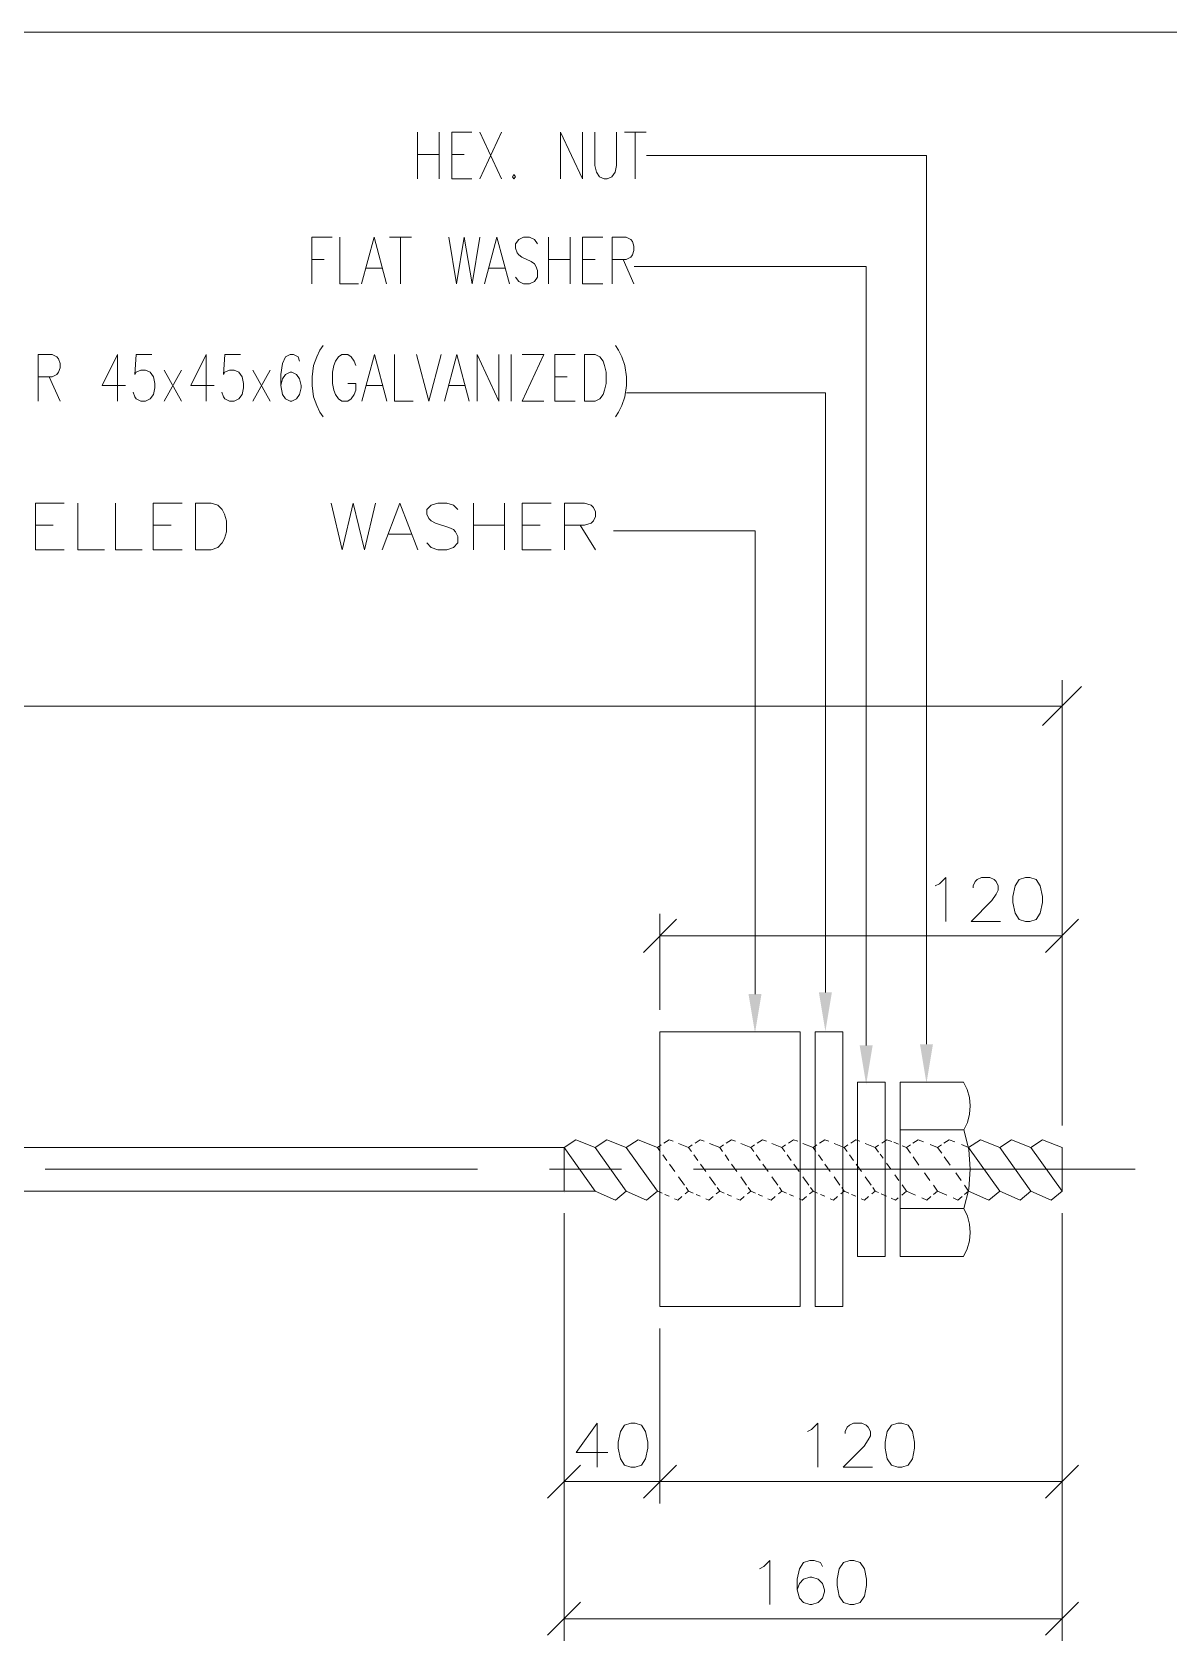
# Model space of a CAD drawing. Header units: millimetres. Extents: x 2 to 579, y 1 to 405.
# Drawn here: x 269.1 to 308.6, y 152.4 to 208.2 of the extents above; entities that cross this region are included whole.
import ezdxf

# ---------------------------------------------------------------- set-up
doc = ezdxf.new("R2010")
doc.units = ezdxf.units.MM
doc.linetypes.add('XKITLINE00', pattern=[0])
doc.layers.add('GraphicObject', color=6, linetype='Continuous', lineweight=0)
doc.layers.add('LinkedObject', color=7, linetype='Continuous', lineweight=0)

# ---------------------------------------------------------------- blocks, each defined once
blk = doc.blocks.new('*A3')
at = {"layer": 'GraphicObject', "color": 3, "linetype": 'XKITLINE00', "lineweight": 0}
blk.add_line((310.428, 208.192), (175.868, 208.192), dxfattribs=at)
blk = doc.blocks.new('*A4')
at = {"layer": 'LinkedObject'}
for points in [[(294.415, 174.805), (294.19, 173.455), (293.965, 174.805)], [(296.857, 174.866), (296.632, 173.516), (296.407, 174.866)], [(298.272, 173.026), (298.047, 171.676), (297.822, 173.026)], [(300.365, 173.066), (300.14, 171.716), (299.915, 173.066)]]:
    blk.add_hatch(color=1, dxfattribs=at).paths.add_polyline_path(points, flags=17)
at = {"layer": 'LinkedObject', "color": 2, "linetype": 'XKITLINE00', "lineweight": 0}
for p, q in [((282.477, 204.718), (282.477, 203.098)), ((283.233, 204.718), (283.233, 203.098)), ((283.665, 203.098), (283.665, 204.718)), ((283.665, 204.718), (284.367, 204.718)), ((285.393, 204.718), (284.637, 203.098)), ((284.637, 204.718), (285.393, 203.098)), ((287.445, 203.098), (287.445, 204.718)), ((287.445, 204.718), (288.201, 203.098)), ((288.201, 203.098), (288.201, 204.718)), ((288.633, 204.718), (288.633, 203.561)), ((289.389, 203.561), (289.389, 204.718)), ((289.659, 204.718), (290.415, 204.718)), ((290.037, 204.718), (290.037, 203.098)), ((282.477, 203.946), (283.233, 203.946)), ((283.665, 203.946), (284.097, 203.946)), ((285.825, 203.252), (285.771, 203.175)), ((285.879, 203.175), (285.825, 203.252)), ((288.633, 203.561), (288.687, 203.329)), ((288.687, 203.329), (288.795, 203.175)), ((289.227, 203.175), (289.335, 203.329)), ((289.335, 203.329), (289.389, 203.561)), ((284.367, 203.098), (283.665, 203.098)), ((285.771, 203.175), (285.825, 203.098)), ((285.825, 203.098), (285.879, 203.175)), ((288.795, 203.175), (288.957, 203.098)), ((288.957, 203.098), (289.065, 203.098)), ((289.065, 203.098), (289.227, 203.175)), ((278.81, 199.456), (278.81, 201.076)), ((278.81, 201.076), (279.512, 201.076)), ((279.782, 201.076), (279.782, 199.456)), ((280.538, 199.456), (280.97, 201.076)), ((280.97, 201.076), (281.402, 199.456)), ((281.51, 201.076), (282.266, 201.076)), ((281.888, 201.076), (281.888, 199.456)), ((283.562, 201.076), (283.832, 199.456)), ((283.832, 199.456), (284.102, 201.076)), ((284.102, 201.076), (284.372, 199.456)), ((284.372, 199.456), (284.642, 201.076)), ((284.804, 199.456), (285.236, 201.076)), ((285.236, 201.076), (285.668, 199.456)), ((285.884, 200.845), (285.992, 200.999)), ((285.992, 200.999), (286.154, 201.076)), ((286.154, 201.076), (286.37, 201.076)), ((286.37, 201.076), (286.532, 200.999)), ((286.532, 200.999), (286.64, 200.845)), ((287.018, 201.076), (287.018, 199.456)), ((287.774, 201.076), (287.774, 199.456)), ((288.206, 199.456), (288.206, 201.076)), ((288.206, 201.076), (288.908, 201.076)), ((289.232, 199.456), (289.232, 201.076)), ((289.232, 201.076), (289.718, 201.076)), ((289.718, 201.076), (289.88, 200.999)), ((289.88, 200.999), (289.934, 200.922)), ((285.884, 200.691), (285.884, 200.845)), ((285.938, 200.536), (285.884, 200.691)), ((285.992, 200.459), (285.938, 200.536)), ((286.1, 200.382), (285.992, 200.459)), ((289.934, 200.459), (289.88, 200.382)), ((289.934, 200.922), (289.988, 200.768)), ((289.988, 200.614), (289.934, 200.459)), ((289.988, 200.768), (289.988, 200.614)), ((278.81, 200.305), (279.242, 200.305)), ((280.7, 199.996), (281.24, 199.996)), ((284.966, 199.996), (285.506, 199.996)), ((286.424, 200.228), (286.1, 200.382)), ((286.532, 200.151), (286.424, 200.228)), ((286.586, 200.074), (286.532, 200.151)), ((286.64, 199.919), (286.586, 200.074)), ((286.64, 199.688), (286.64, 199.919)), ((287.018, 200.305), (287.774, 200.305)), ((288.206, 200.305), (288.638, 200.305)), ((289.718, 200.305), (289.232, 200.305)), ((289.61, 200.305), (289.988, 199.456)), ((289.88, 200.382), (289.718, 200.305)), ((279.782, 199.456), (280.43, 199.456)), ((285.884, 199.688), (285.992, 199.534)), ((285.992, 199.534), (286.154, 199.456)), ((286.154, 199.456), (286.37, 199.456)), ((286.37, 199.456), (286.532, 199.534)), ((286.532, 199.534), (286.64, 199.688)), ((288.908, 199.456), (288.206, 199.456)), ((278.982, 196.929), (279.09, 197.161)), ((279.09, 197.161), (279.198, 197.315)), ((289.458, 197.161), (289.35, 197.315)), ((289.566, 196.929), (289.458, 197.161)), ((269.316, 195.387), (269.316, 197.007)), ((269.316, 197.007), (269.802, 197.007)), ((269.802, 197.007), (269.964, 196.929)), ((269.964, 196.929), (270.018, 196.852)), ((270.018, 196.852), (270.072, 196.698)), ((270.072, 196.544), (270.018, 196.389)), ((270.072, 196.698), (270.072, 196.544)), ((272.07, 197.007), (271.53, 195.927)), ((272.07, 195.387), (272.07, 197.007)), ((272.664, 196.312), (272.718, 197.007)), ((272.718, 197.007), (273.258, 197.007)), ((275.148, 197.007), (274.608, 195.927)), ((275.148, 195.387), (275.148, 197.007)), ((275.742, 196.312), (275.796, 197.007)), ((275.796, 197.007), (276.336, 197.007)), ((277.794, 196.698), (277.74, 196.312)), ((277.902, 196.929), (277.794, 196.698)), ((278.064, 197.007), (277.902, 196.929)), ((278.172, 197.007), (278.064, 197.007)), ((278.334, 196.929), (278.172, 197.007)), ((278.388, 196.775), (278.334, 196.929)), ((278.82, 196.235), (278.874, 196.621)), ((278.874, 196.621), (278.982, 196.929)), ((279.576, 196.621), (279.522, 196.389)), ((279.63, 196.775), (279.576, 196.621)), ((279.738, 196.929), (279.63, 196.775)), ((279.846, 197.007), (279.738, 196.929)), ((280.062, 197.007), (279.846, 197.007)), ((280.17, 196.929), (280.062, 197.007)), ((280.278, 196.775), (280.17, 196.929)), ((280.332, 196.621), (280.278, 196.775)), ((280.548, 195.387), (280.98, 197.007)), ((280.98, 197.007), (281.412, 195.387)), ((281.682, 197.007), (281.682, 195.387)), ((282.438, 197.007), (282.87, 195.387)), ((282.87, 195.387), (283.302, 197.007)), ((283.41, 195.387), (283.842, 197.007)), ((283.842, 197.007), (284.274, 195.387)), ((284.544, 195.387), (284.544, 197.007)), ((284.544, 197.007), (285.3, 195.387)), ((285.3, 195.387), (285.3, 197.007)), ((285.732, 197.007), (285.732, 195.387)), ((286.11, 197.007), (286.866, 197.007)), ((286.866, 197.007), (286.11, 195.387)), ((287.244, 195.387), (287.244, 197.007)), ((287.244, 197.007), (287.946, 197.007)), ((288.27, 195.387), (288.27, 197.007)), ((288.27, 197.007), (288.648, 197.007)), ((288.648, 197.007), (288.81, 196.929)), ((288.81, 196.929), (288.918, 196.775)), ((288.918, 196.775), (288.972, 196.621)), ((288.972, 196.621), (289.026, 196.389)), ((289.674, 196.621), (289.566, 196.929)), ((289.728, 196.235), (289.674, 196.621)), ((269.802, 196.235), (269.316, 196.235)), ((269.694, 196.235), (270.072, 195.387)), ((269.964, 196.312), (269.802, 196.235)), ((270.018, 196.389), (269.964, 196.312)), ((272.718, 196.389), (272.664, 196.312)), ((272.88, 196.467), (272.718, 196.389)), ((273.042, 196.467), (272.88, 196.467)), ((273.204, 196.389), (273.042, 196.467)), ((273.312, 196.235), (273.204, 196.389)), ((273.366, 196.004), (273.312, 196.235)), ((273.366, 195.849), (273.366, 196.004)), ((274.284, 196.467), (273.69, 195.387)), ((273.69, 196.467), (274.284, 195.387)), ((275.796, 196.389), (275.742, 196.312)), ((275.958, 196.467), (275.796, 196.389)), ((276.12, 196.467), (275.958, 196.467)), ((276.282, 196.389), (276.12, 196.467)), ((276.39, 196.235), (276.282, 196.389)), ((276.444, 196.004), (276.39, 196.235)), ((276.444, 195.849), (276.444, 196.004)), ((277.362, 196.467), (276.768, 195.387)), ((276.768, 196.467), (277.362, 195.387)), ((277.74, 196.312), (277.74, 195.927)), ((277.794, 196.158), (277.74, 195.927)), ((277.902, 196.312), (277.794, 196.158)), ((278.064, 196.389), (277.902, 196.312)), ((278.118, 196.389), (278.064, 196.389)), ((278.28, 196.312), (278.118, 196.389)), ((278.388, 196.158), (278.28, 196.312)), ((278.442, 195.927), (278.388, 196.158)), ((278.82, 195.927), (278.82, 196.235)), ((279.522, 196.389), (279.522, 196.004)), ((279.522, 196.004), (279.576, 195.772)), ((280.332, 196.004), (280.062, 196.004)), ((280.332, 195.772), (280.332, 196.004)), ((287.244, 196.235), (287.676, 196.235)), ((289.026, 196.004), (288.972, 195.772)), ((289.026, 196.389), (289.026, 196.004)), ((289.728, 195.927), (289.728, 196.235)), ((271.53, 195.927), (272.34, 195.927)), ((272.61, 195.695), (272.664, 195.541)), ((272.664, 195.541), (272.718, 195.464)), ((272.718, 195.464), (272.88, 195.387)), ((273.042, 195.387), (273.204, 195.464)), ((273.204, 195.464), (273.312, 195.618)), ((273.312, 195.618), (273.366, 195.849)), ((274.608, 195.927), (275.418, 195.927)), ((275.688, 195.695), (275.742, 195.541)), ((275.742, 195.541), (275.796, 195.464)), ((275.796, 195.464), (275.958, 195.387)), ((276.12, 195.387), (276.282, 195.464)), ((276.282, 195.464), (276.39, 195.618)), ((276.39, 195.618), (276.444, 195.849)), ((277.74, 195.927), (277.794, 195.618)), ((277.794, 195.618), (277.902, 195.464)), ((277.902, 195.464), (278.064, 195.387)), ((278.118, 195.387), (278.28, 195.464)), ((278.28, 195.464), (278.388, 195.618)), ((278.388, 195.618), (278.442, 195.849)), ((278.442, 195.849), (278.442, 195.927)), ((278.874, 195.541), (278.82, 195.927)), ((278.982, 195.232), (278.874, 195.541)), ((279.576, 195.772), (279.63, 195.618)), ((279.63, 195.618), (279.738, 195.464)), ((279.738, 195.464), (279.846, 195.387)), ((280.062, 195.387), (280.17, 195.464)), ((280.17, 195.464), (280.278, 195.618)), ((280.278, 195.618), (280.332, 195.772)), ((280.71, 195.927), (281.25, 195.927)), ((283.572, 195.927), (284.112, 195.927)), ((288.81, 195.464), (288.648, 195.387)), ((288.918, 195.618), (288.81, 195.464)), ((288.972, 195.772), (288.918, 195.618)), ((289.566, 195.232), (289.674, 195.541)), ((289.674, 195.541), (289.728, 195.927)), ((272.88, 195.387), (273.042, 195.387)), ((275.958, 195.387), (276.12, 195.387)), ((278.064, 195.387), (278.118, 195.387)), ((279.09, 195.001), (278.982, 195.232)), ((279.198, 194.847), (279.09, 195.001)), ((279.846, 195.387), (280.062, 195.387)), ((281.682, 195.387), (282.33, 195.387)), ((286.11, 195.387), (286.866, 195.387)), ((287.946, 195.387), (287.244, 195.387)), ((288.648, 195.387), (288.27, 195.387)), ((289.35, 194.847), (289.458, 195.001)), ((289.458, 195.001), (289.566, 195.232)), ((269.218, 190.231), (269.218, 191.851)), ((269.218, 191.851), (270.221, 191.851)), ((270.684, 191.851), (270.684, 190.231)), ((271.996, 191.851), (271.996, 190.231)), ((273.307, 190.231), (273.307, 191.851)), ((273.307, 191.851), (274.31, 191.851)), ((274.773, 190.231), (274.773, 191.851)), ((274.773, 191.851), (275.313, 191.851)), ((275.313, 191.851), (275.544, 191.774)), ((275.544, 191.774), (275.698, 191.62)), ((275.698, 191.62), (275.776, 191.466)), ((279.478, 191.851), (279.864, 190.231)), ((279.864, 190.231), (280.25, 191.851)), ((280.25, 191.851), (280.636, 190.231)), ((280.636, 190.231), (281.021, 191.851)), ((281.253, 190.231), (281.87, 191.851)), ((281.87, 191.851), (282.487, 190.231)), ((282.796, 191.62), (282.95, 191.774)), ((282.796, 191.466), (282.796, 191.62)), ((282.95, 191.774), (283.181, 191.851)), ((283.181, 191.851), (283.49, 191.851)), ((283.49, 191.851), (283.721, 191.774)), ((283.721, 191.774), (283.876, 191.62)), ((284.416, 191.851), (284.416, 190.231)), ((285.496, 191.851), (285.496, 190.231)), ((286.113, 190.231), (286.113, 191.851)), ((286.113, 191.851), (287.116, 191.851)), ((287.578, 190.231), (287.578, 191.851)), ((287.578, 191.851), (288.273, 191.851)), ((288.273, 191.851), (288.504, 191.774)), ((288.504, 191.774), (288.581, 191.697)), ((288.581, 191.697), (288.658, 191.543)), ((288.658, 191.543), (288.658, 191.388)), ((269.218, 191.08), (269.836, 191.08)), ((273.307, 191.08), (273.924, 191.08)), ((275.776, 191.466), (275.853, 191.234)), ((275.853, 191.234), (275.853, 190.848)), ((282.873, 191.311), (282.796, 191.466)), ((282.95, 191.234), (282.873, 191.311)), ((283.104, 191.157), (282.95, 191.234)), ((283.567, 191.003), (283.104, 191.157)), ((283.721, 190.926), (283.567, 191.003)), ((284.416, 191.08), (285.496, 191.08)), ((286.113, 191.08), (286.73, 191.08)), ((288.273, 191.08), (287.578, 191.08)), ((288.118, 191.08), (288.658, 190.231)), ((288.504, 191.157), (288.273, 191.08)), ((288.581, 191.234), (288.504, 191.157)), ((288.658, 191.388), (288.581, 191.234)), ((275.698, 190.463), (275.544, 190.308)), ((275.776, 190.617), (275.698, 190.463)), ((275.853, 190.848), (275.776, 190.617)), ((281.484, 190.771), (282.256, 190.771)), ((282.796, 190.463), (282.95, 190.308)), ((283.798, 190.848), (283.721, 190.926)), ((283.721, 190.308), (283.876, 190.463)), ((283.876, 190.694), (283.798, 190.848)), ((283.876, 190.463), (283.876, 190.694)), ((270.221, 190.231), (269.218, 190.231)), ((270.684, 190.231), (271.61, 190.231)), ((271.996, 190.231), (272.921, 190.231)), ((274.31, 190.231), (273.307, 190.231)), ((275.313, 190.231), (274.773, 190.231)), ((275.544, 190.308), (275.313, 190.231)), ((282.95, 190.308), (283.181, 190.231)), ((283.181, 190.231), (283.49, 190.231)), ((283.49, 190.231), (283.721, 190.308)), ((287.116, 190.231), (286.113, 190.231))]:
    blk.add_line(p, q, dxfattribs=at)
at = {"layer": 'LinkedObject', "color": 1, "linetype": 'XKITLINE00', "lineweight": 0}
for p, q in [((300.14, 203.908), (290.419, 203.908)), ((300.14, 173.066), (300.14, 203.908)), ((298.047, 200.059), (289.992, 200.059)), ((298.047, 173.026), (298.047, 200.059)), ((296.632, 195.676), (289.732, 195.676)), ((296.632, 174.866), (296.632, 195.676)), ((294.19, 190.888), (289.284, 190.888)), ((294.19, 174.805), (294.19, 190.888)), ((304.169, 184.128), (305.519, 185.478)), ((304.844, 170.386), (304.844, 185.703)), ((304.844, 184.803), (182.369, 184.803)), ((290.89, 174.259), (290.89, 177.594)), ((304.844, 170.251), (304.844, 177.594)), ((291.464, 177.402), (290.316, 176.255)), ((304.27, 176.255), (305.418, 177.402)), ((290.89, 176.829), (304.844, 176.829)), ((287.564, 167.207), (287.564, 152.362)), ((287.564, 167.164), (287.564, 157.125)), ((304.844, 167.207), (304.844, 152.362)), ((304.844, 166.127), (304.844, 157.125)), ((290.89, 163.2), (290.89, 157.125)), ((290.89, 162.068), (290.89, 157.125)), ((288.138, 158.464), (286.99, 157.316)), ((290.316, 157.316), (291.464, 158.464)), ((291.464, 158.464), (290.316, 157.316)), ((304.27, 157.316), (305.418, 158.464)), ((287.564, 157.89), (290.89, 157.89)), ((290.89, 157.89), (304.844, 157.89)), ((288.138, 153.701), (286.99, 152.553)), ((304.27, 152.553), (305.418, 153.701)), ((304.844, 153.127), (287.564, 153.127))]:
    blk.add_line(p, q, dxfattribs=at)
at = {"layer": 'LinkedObject', "color": 7, "linetype": 'XKITLINE00', "lineweight": 0}
for p, q in [((300.593, 178.637), (300.812, 178.856)), ((300.812, 178.856), (300.812, 177.326)), ((301.759, 178.564), (301.832, 178.71)), ((301.832, 178.71), (301.904, 178.783)), ((301.904, 178.783), (302.05, 178.856)), ((302.05, 178.856), (302.342, 178.856)), ((302.342, 178.856), (302.487, 178.783)), ((302.487, 178.783), (302.56, 178.71)), ((302.56, 178.71), (302.633, 178.564)), ((303.362, 178.783), (303.216, 178.564)), ((303.58, 178.856), (303.362, 178.783)), ((303.726, 178.856), (303.58, 178.856)), ((303.944, 178.783), (303.726, 178.856)), ((304.09, 178.564), (303.944, 178.783)), ((300.447, 178.564), (300.593, 178.637)), ((301.759, 178.492), (301.759, 178.564)), ((302.56, 178.273), (302.414, 178.054)), ((302.633, 178.419), (302.56, 178.273)), ((302.633, 178.564), (302.633, 178.419)), ((303.216, 178.564), (303.143, 178.2)), ((303.143, 178.2), (303.143, 177.982)), ((304.163, 178.2), (304.09, 178.564)), ((304.163, 177.982), (304.163, 178.2)), ((302.414, 178.054), (301.686, 177.326)), ((303.143, 177.982), (303.216, 177.617)), ((303.216, 177.617), (303.362, 177.399)), ((303.944, 177.399), (304.09, 177.617)), ((304.09, 177.617), (304.163, 177.982)), ((301.686, 177.326), (302.706, 177.326)), ((303.362, 177.399), (303.58, 177.326)), ((303.58, 177.326), (303.726, 177.326)), ((303.726, 177.326), (303.944, 177.399)), ((304.844, 176.829), (304.844, 176.829)), ((290.89, 173.494), (290.89, 173.494)), ((287.97, 169.755), (287.564, 169.486)), ((287.97, 169.755), (287.564, 169.486)), ((288.644, 169.486), (287.97, 169.755)), ((288.644, 169.486), (287.97, 169.755)), ((289.05, 169.755), (288.644, 169.486)), ((289.05, 169.755), (288.644, 169.486)), ((289.724, 169.486), (289.05, 169.755)), ((289.724, 169.486), (289.05, 169.755)), ((290.13, 169.755), (289.724, 169.486)), ((290.804, 169.486), (290.13, 169.755)), ((291.21, 169.755), (291.03, 169.636)), ((291.351, 169.699), (291.21, 169.755)), ((292.29, 169.755), (292.11, 169.636)), ((292.431, 169.699), (292.29, 169.755)), ((293.37, 169.755), (293.19, 169.636)), ((293.511, 169.699), (293.37, 169.755)), ((294.45, 169.755), (294.27, 169.636)), ((294.591, 169.699), (294.45, 169.755)), ((295.53, 169.755), (295.35, 169.636)), ((295.671, 169.699), (295.53, 169.755)), ((296.61, 169.755), (296.43, 169.636)), ((296.751, 169.699), (296.61, 169.755)), ((297.69, 169.755), (297.51, 169.636)), ((297.831, 169.699), (297.69, 169.755)), ((298.77, 169.755), (298.587, 169.634)), ((298.933, 169.69), (298.77, 169.755)), ((299.85, 169.755), (299.667, 169.634)), ((300.043, 169.678), (299.85, 169.755)), ((300.93, 169.755), (300.747, 169.634)), ((301.123, 169.678), (300.93, 169.755)), ((302.01, 169.755), (301.604, 169.486)), ((302.684, 169.486), (302.01, 169.755)), ((303.09, 169.755), (302.684, 169.486)), ((303.764, 169.486), (303.09, 169.755)), ((304.17, 169.755), (303.764, 169.486)), ((304.844, 169.486), (304.17, 169.755)), ((199.649, 169.486), (287.564, 169.486)), ((288.644, 167.972), (287.564, 169.486)), ((287.564, 169.486), (287.564, 167.972)), ((288.644, 167.972), (287.564, 169.486)), ((289.724, 167.972), (288.644, 169.486)), ((289.724, 167.972), (288.644, 169.486)), ((290.804, 167.972), (289.724, 169.486)), ((290.934, 169.572), (290.804, 169.486)), ((290.904, 169.346), (290.804, 169.486)), ((291.127, 169.034), (290.991, 169.224)), ((291.884, 169.486), (291.533, 169.626)), ((292.014, 169.572), (291.884, 169.486)), ((291.984, 169.346), (291.884, 169.486)), ((292.207, 169.034), (292.071, 169.224)), ((292.964, 169.486), (292.613, 169.626)), ((293.094, 169.572), (292.964, 169.486)), ((293.064, 169.346), (292.964, 169.486)), ((293.287, 169.034), (293.151, 169.224)), ((294.044, 169.486), (293.693, 169.626)), ((294.174, 169.572), (294.044, 169.486)), ((294.144, 169.346), (294.044, 169.486)), ((294.367, 169.034), (294.231, 169.224)), ((295.124, 169.486), (294.773, 169.626)), ((295.254, 169.572), (295.124, 169.486)), ((295.224, 169.346), (295.124, 169.486)), ((295.447, 169.034), (295.311, 169.224)), ((296.204, 169.486), (295.853, 169.626)), ((296.334, 169.572), (296.204, 169.486)), ((296.304, 169.346), (296.204, 169.486)), ((296.527, 169.034), (296.391, 169.224)), ((297.284, 169.486), (296.933, 169.626)), ((297.414, 169.572), (297.284, 169.486)), ((297.384, 169.346), (297.284, 169.486)), ((297.607, 169.034), (297.471, 169.224)), ((298.364, 169.486), (298.013, 169.626)), ((298.478, 169.562), (298.364, 169.486)), ((298.479, 169.325), (298.364, 169.486)), ((298.633, 169.109), (298.528, 169.256)), ((299.174, 169.594), (299.003, 169.663)), ((299.444, 169.486), (299.298, 169.545)), ((299.582, 169.578), (299.444, 169.486)), ((299.59, 169.281), (299.444, 169.486)), ((300.524, 169.486), (300.274, 169.586)), ((300.662, 169.578), (300.524, 169.486)), ((300.67, 169.281), (300.524, 169.486)), ((301.604, 169.486), (301.354, 169.586)), ((302.684, 167.972), (301.604, 169.486)), ((303.764, 167.972), (302.684, 169.486)), ((304.844, 167.972), (303.764, 169.486)), ((304.844, 169.486), (304.844, 169.486)), ((304.844, 169.486), (304.844, 169.486)), ((304.844, 169.486), (304.844, 167.972)), ((291.403, 168.646), (291.218, 168.906)), ((292.483, 168.646), (292.298, 168.906)), ((293.563, 168.646), (293.378, 168.906)), ((294.643, 168.646), (294.458, 168.906)), ((295.723, 168.646), (295.538, 168.906)), ((296.803, 168.646), (296.618, 168.906)), ((297.883, 168.646), (297.698, 168.906)), ((298.904, 168.729), (298.757, 168.935)), ((299.881, 168.874), (299.68, 169.155)), ((300.961, 168.874), (300.76, 169.155)), ((290.804, 167.972), (290.718, 168.092)), ((291.738, 168.177), (291.533, 168.464)), ((291.884, 167.972), (291.798, 168.092)), ((292.818, 168.177), (292.613, 168.464)), ((292.964, 167.972), (292.878, 168.092)), ((293.898, 168.177), (293.693, 168.464)), ((294.044, 167.972), (293.958, 168.092)), ((294.978, 168.177), (294.773, 168.464)), ((295.124, 167.972), (295.038, 168.092)), ((296.058, 168.177), (295.853, 168.464)), ((296.204, 167.972), (296.118, 168.092)), ((297.138, 168.177), (296.933, 168.464)), ((297.284, 167.972), (297.198, 168.092)), ((298.218, 168.177), (298.013, 168.464)), ((298.364, 167.972), (298.278, 168.092)), ((299.186, 168.334), (299.046, 168.53)), ((299.444, 167.972), (299.292, 168.184)), ((300.261, 168.341), (300.074, 168.603)), ((300.524, 167.972), (300.379, 168.176)), ((301.341, 168.341), (301.154, 168.603)), ((301.604, 167.972), (301.459, 168.176)), ((287.564, 167.972), (198.569, 167.972)), ((287.564, 167.972), (287.564, 167.972)), ((287.564, 167.972), (288.644, 167.972)), ((287.564, 167.929), (287.564, 167.929)), ((288.644, 167.972), (289.35, 167.657)), ((288.644, 167.972), (289.35, 167.657)), ((289.35, 167.657), (289.724, 167.972)), ((289.35, 167.657), (289.724, 167.972)), ((289.724, 167.972), (290.43, 167.657)), ((290.43, 167.657), (290.804, 167.972)), ((290.804, 167.972), (290.963, 167.901)), ((291.063, 167.856), (291.209, 167.791)), ((291.399, 167.706), (291.51, 167.657)), ((291.51, 167.657), (291.654, 167.779)), ((291.764, 167.871), (291.884, 167.972)), ((291.884, 167.972), (292.043, 167.901)), ((292.143, 167.856), (292.289, 167.791)), ((292.479, 167.706), (292.59, 167.657)), ((292.59, 167.657), (292.734, 167.779)), ((292.844, 167.871), (292.964, 167.972)), ((292.964, 167.972), (293.123, 167.901)), ((293.223, 167.856), (293.369, 167.791)), ((293.559, 167.706), (293.67, 167.657)), ((293.67, 167.657), (293.814, 167.779)), ((293.924, 167.871), (294.044, 167.972)), ((294.044, 167.972), (294.203, 167.901)), ((294.303, 167.856), (294.449, 167.791)), ((294.639, 167.706), (294.75, 167.657)), ((294.75, 167.657), (294.894, 167.779)), ((295.004, 167.871), (295.124, 167.972)), ((295.124, 167.972), (295.283, 167.901)), ((295.383, 167.856), (295.529, 167.791)), ((295.719, 167.706), (295.83, 167.657)), ((295.83, 167.657), (295.974, 167.779)), ((296.084, 167.871), (296.204, 167.972)), ((296.204, 167.972), (296.363, 167.901)), ((296.463, 167.856), (296.609, 167.791)), ((296.799, 167.706), (296.91, 167.657)), ((296.91, 167.657), (297.054, 167.779)), ((297.164, 167.871), (297.284, 167.972)), ((297.284, 167.972), (297.443, 167.901)), ((297.543, 167.856), (297.689, 167.791)), ((297.879, 167.706), (297.99, 167.657)), ((297.99, 167.657), (298.134, 167.779)), ((298.244, 167.871), (298.364, 167.972)), ((298.364, 167.972), (298.479, 167.921)), ((298.571, 167.88), (298.758, 167.796)), ((298.91, 167.728), (299.07, 167.657)), ((299.07, 167.657), (299.158, 167.731)), ((299.28, 167.834), (299.444, 167.972)), ((299.444, 167.972), (299.764, 167.829)), ((299.982, 167.732), (300.15, 167.657)), ((300.15, 167.657), (300.296, 167.78)), ((300.381, 167.852), (300.524, 167.972)), ((300.524, 167.972), (300.844, 167.829)), ((301.062, 167.732), (301.23, 167.657)), ((301.23, 167.657), (301.376, 167.78)), ((301.461, 167.852), (301.604, 167.972)), ((301.604, 167.972), (302.31, 167.657)), ((302.31, 167.657), (302.684, 167.972)), ((302.684, 167.972), (303.39, 167.657)), ((303.39, 167.657), (303.764, 167.972)), ((303.764, 167.972), (304.47, 167.657)), ((304.47, 167.657), (304.844, 167.972)), ((304.844, 167.972), (304.844, 167.972)), ((304.844, 166.892), (304.844, 166.892)), ((290.89, 163.965), (290.89, 163.965)), ((290.89, 162.833), (290.89, 162.833)), ((288.717, 159.917), (287.988, 158.897)), ((288.717, 158.387), (288.717, 159.917)), ((289.664, 159.844), (289.518, 159.626)), ((289.883, 159.917), (289.664, 159.844)), ((290.028, 159.917), (289.883, 159.917)), ((290.247, 159.844), (290.028, 159.917)), ((290.393, 159.626), (290.247, 159.844)), ((296.009, 159.626), (296.155, 159.699)), ((296.155, 159.699), (296.373, 159.917)), ((296.373, 159.917), (296.373, 158.387)), ((297.321, 159.626), (297.393, 159.772)), ((297.393, 159.772), (297.466, 159.844)), ((297.466, 159.844), (297.612, 159.917)), ((297.612, 159.917), (297.903, 159.917)), ((297.903, 159.917), (298.049, 159.844)), ((298.049, 159.844), (298.122, 159.772)), ((298.122, 159.772), (298.195, 159.626)), ((298.923, 159.844), (298.778, 159.626)), ((299.142, 159.917), (298.923, 159.844)), ((299.288, 159.917), (299.142, 159.917)), ((299.506, 159.844), (299.288, 159.917)), ((299.652, 159.626), (299.506, 159.844)), ((289.518, 159.626), (289.446, 159.262)), ((289.446, 159.262), (289.446, 159.043)), ((290.466, 159.262), (290.393, 159.626)), ((290.466, 159.043), (290.466, 159.262)), ((297.976, 159.116), (297.248, 158.387)), ((297.321, 159.553), (297.321, 159.626)), ((298.122, 159.334), (297.976, 159.116)), ((298.195, 159.48), (298.122, 159.334)), ((298.195, 159.626), (298.195, 159.48)), ((298.778, 159.626), (298.705, 159.262)), ((298.705, 159.262), (298.705, 159.043)), ((299.725, 159.262), (299.652, 159.626)), ((299.725, 159.043), (299.725, 159.262)), ((287.988, 158.897), (289.081, 158.897)), ((289.446, 159.043), (289.518, 158.679)), ((289.518, 158.679), (289.664, 158.46)), ((290.247, 158.46), (290.393, 158.679)), ((290.393, 158.679), (290.466, 159.043)), ((298.705, 159.043), (298.778, 158.679)), ((298.778, 158.679), (298.923, 158.46)), ((299.506, 158.46), (299.652, 158.679)), ((299.652, 158.679), (299.725, 159.043)), ((289.664, 158.46), (289.883, 158.387)), ((289.883, 158.387), (290.028, 158.387)), ((290.028, 158.387), (290.247, 158.46)), ((297.248, 158.387), (298.268, 158.387)), ((298.923, 158.46), (299.142, 158.387)), ((299.142, 158.387), (299.288, 158.387)), ((299.288, 158.387), (299.506, 158.46)), ((290.89, 157.89), (290.89, 157.89)), ((304.844, 157.89), (304.844, 157.89)), ((294.346, 154.863), (294.492, 154.936)), ((294.492, 154.936), (294.71, 155.154)), ((294.71, 155.154), (294.71, 153.624)), ((295.73, 154.863), (295.657, 154.498)), ((295.876, 155.081), (295.73, 154.863)), ((296.095, 155.154), (295.876, 155.081)), ((296.24, 155.154), (296.095, 155.154)), ((296.459, 155.081), (296.24, 155.154)), ((296.532, 154.936), (296.459, 155.081)), ((297.115, 154.863), (297.042, 154.498)), ((297.26, 155.081), (297.115, 154.863)), ((297.479, 155.154), (297.26, 155.081)), ((297.625, 155.154), (297.479, 155.154)), ((297.843, 155.081), (297.625, 155.154)), ((297.989, 154.863), (297.843, 155.081)), ((298.062, 154.498), (297.989, 154.863)), ((295.657, 154.498), (295.657, 154.134)), ((295.73, 154.353), (295.657, 154.134)), ((295.657, 154.134), (295.73, 153.843)), ((295.876, 154.498), (295.73, 154.353)), ((296.095, 154.571), (295.876, 154.498)), ((296.167, 154.571), (296.095, 154.571)), ((296.386, 154.498), (296.167, 154.571)), ((296.532, 154.353), (296.386, 154.498)), ((296.605, 154.134), (296.532, 154.353)), ((296.605, 154.061), (296.605, 154.134)), ((297.042, 154.498), (297.042, 154.28)), ((297.042, 154.28), (297.115, 153.916)), ((297.989, 153.916), (298.062, 154.28)), ((298.062, 154.28), (298.062, 154.498)), ((295.73, 153.843), (295.876, 153.697)), ((295.876, 153.697), (296.095, 153.624)), ((296.095, 153.624), (296.167, 153.624)), ((296.167, 153.624), (296.386, 153.697)), ((296.386, 153.697), (296.532, 153.843)), ((296.532, 153.843), (296.605, 154.061)), ((297.115, 153.916), (297.26, 153.697)), ((297.26, 153.697), (297.479, 153.624)), ((297.479, 153.624), (297.625, 153.624)), ((297.625, 153.624), (297.843, 153.697)), ((297.843, 153.697), (297.989, 153.916)), ((287.564, 153.127), (287.564, 153.127))]:
    blk.add_line(p, q, dxfattribs=at)
at = {"layer": 'LinkedObject', "color": 6, "linetype": 'XKITLINE00', "lineweight": 0}
for p, q in [((290.89, 163.965), (290.89, 173.494)), ((295.756, 173.494), (290.89, 173.494)), ((295.756, 163.965), (295.756, 173.494)), ((296.275, 163.965), (296.275, 173.494)), ((297.234, 173.494), (296.275, 173.494)), ((297.234, 163.965), (297.234, 173.494)), ((297.752, 165.705), (297.752, 171.754)), ((298.711, 171.754), (297.752, 171.754)), ((298.711, 165.705), (298.711, 171.754)), ((299.229, 171.754), (299.229, 168.729)), ((299.229, 171.754), (301.422, 171.754)), ((301.552, 171.494), (301.422, 171.754)), ((301.633, 171.214), (301.552, 171.494)), ((301.662, 170.925), (301.633, 171.214)), ((301.639, 170.635), (301.662, 170.925)), ((301.439, 170.091), (301.564, 170.354)), ((301.564, 170.354), (301.639, 170.635)), ((301.439, 170.091), (299.229, 170.091)), ((301.605, 169.419), (301.439, 170.091)), ((301.661, 168.729), (301.605, 169.419)), ((269.558, 168.729), (284.558, 168.729)), ((287.058, 168.729), (289.558, 168.729)), ((292.058, 168.729), (307.384, 168.729)), ((299.229, 165.705), (299.229, 168.729)), ((301.605, 168.039), (301.661, 168.729)), ((301.439, 167.367), (301.605, 168.039)), ((301.439, 167.367), (299.229, 167.367)), ((301.564, 167.104), (301.439, 167.367)), ((301.639, 166.823), (301.564, 167.104)), ((301.633, 166.244), (301.662, 166.533)), ((301.662, 166.533), (301.639, 166.823)), ((301.422, 165.705), (301.552, 165.965)), ((301.552, 165.965), (301.633, 166.244)), ((298.711, 165.705), (297.752, 165.705)), ((299.229, 165.705), (301.422, 165.705)), ((295.756, 163.965), (290.89, 163.965)), ((297.234, 163.965), (296.275, 163.965))]:
    blk.add_line(p, q, dxfattribs=at)

msp = doc.modelspace()

# ---------------------------------------------------------------- block references
at = {"lineweight": 0}
for name in ['*A3', '*A4']:
    msp.add_blockref(name, (0, 0), dxfattribs=at)

doc.saveas('drawing.dxf')
